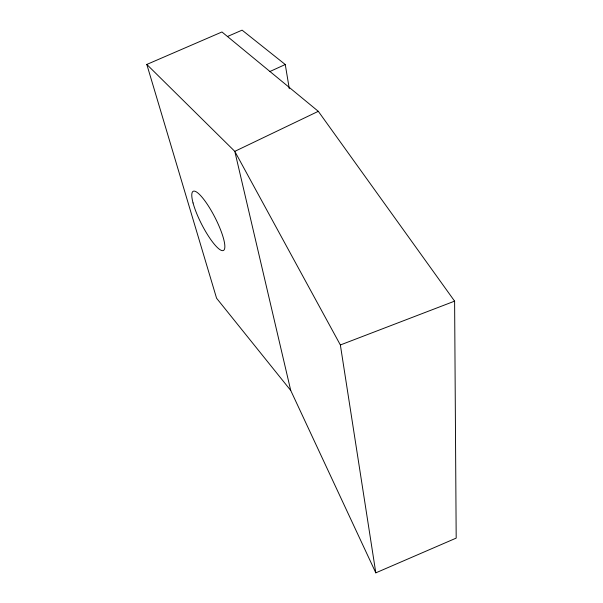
<?xml version="1.0" encoding="UTF-8"?>
<svg xmlns="http://www.w3.org/2000/svg" width="603" height="603" viewBox="0 0 603 603"><rect width="100%" height="100%" fill="white"/><g stroke="black" fill="none" stroke-linecap="round" stroke-linejoin="round"><path stroke-width="0.9" d="M318.309 111.329L234.801 151.361L146.815 64.446L221.957 31.974L318.309 111.329L454.609 301.146L456.185 538.11L375.812 572.85L290.736 390.465L234.801 151.361L340.363 344.969L375.812 572.85M269.94 71.493L285.264 64.521L289.282 88.679M227.467 36.512L242.089 30.15L285.264 64.521M340.363 344.969L454.609 301.146M290.736 390.465L216.575 298.229L146.815 64.446M193.05 202.932A33.225 7.485 62.9 0 0 221.437 250.418A33.225 7.485 62.9 0 0 210.432 209.249A33.225 7.485 62.9 0 0 193.05 202.932"/></g></svg>
